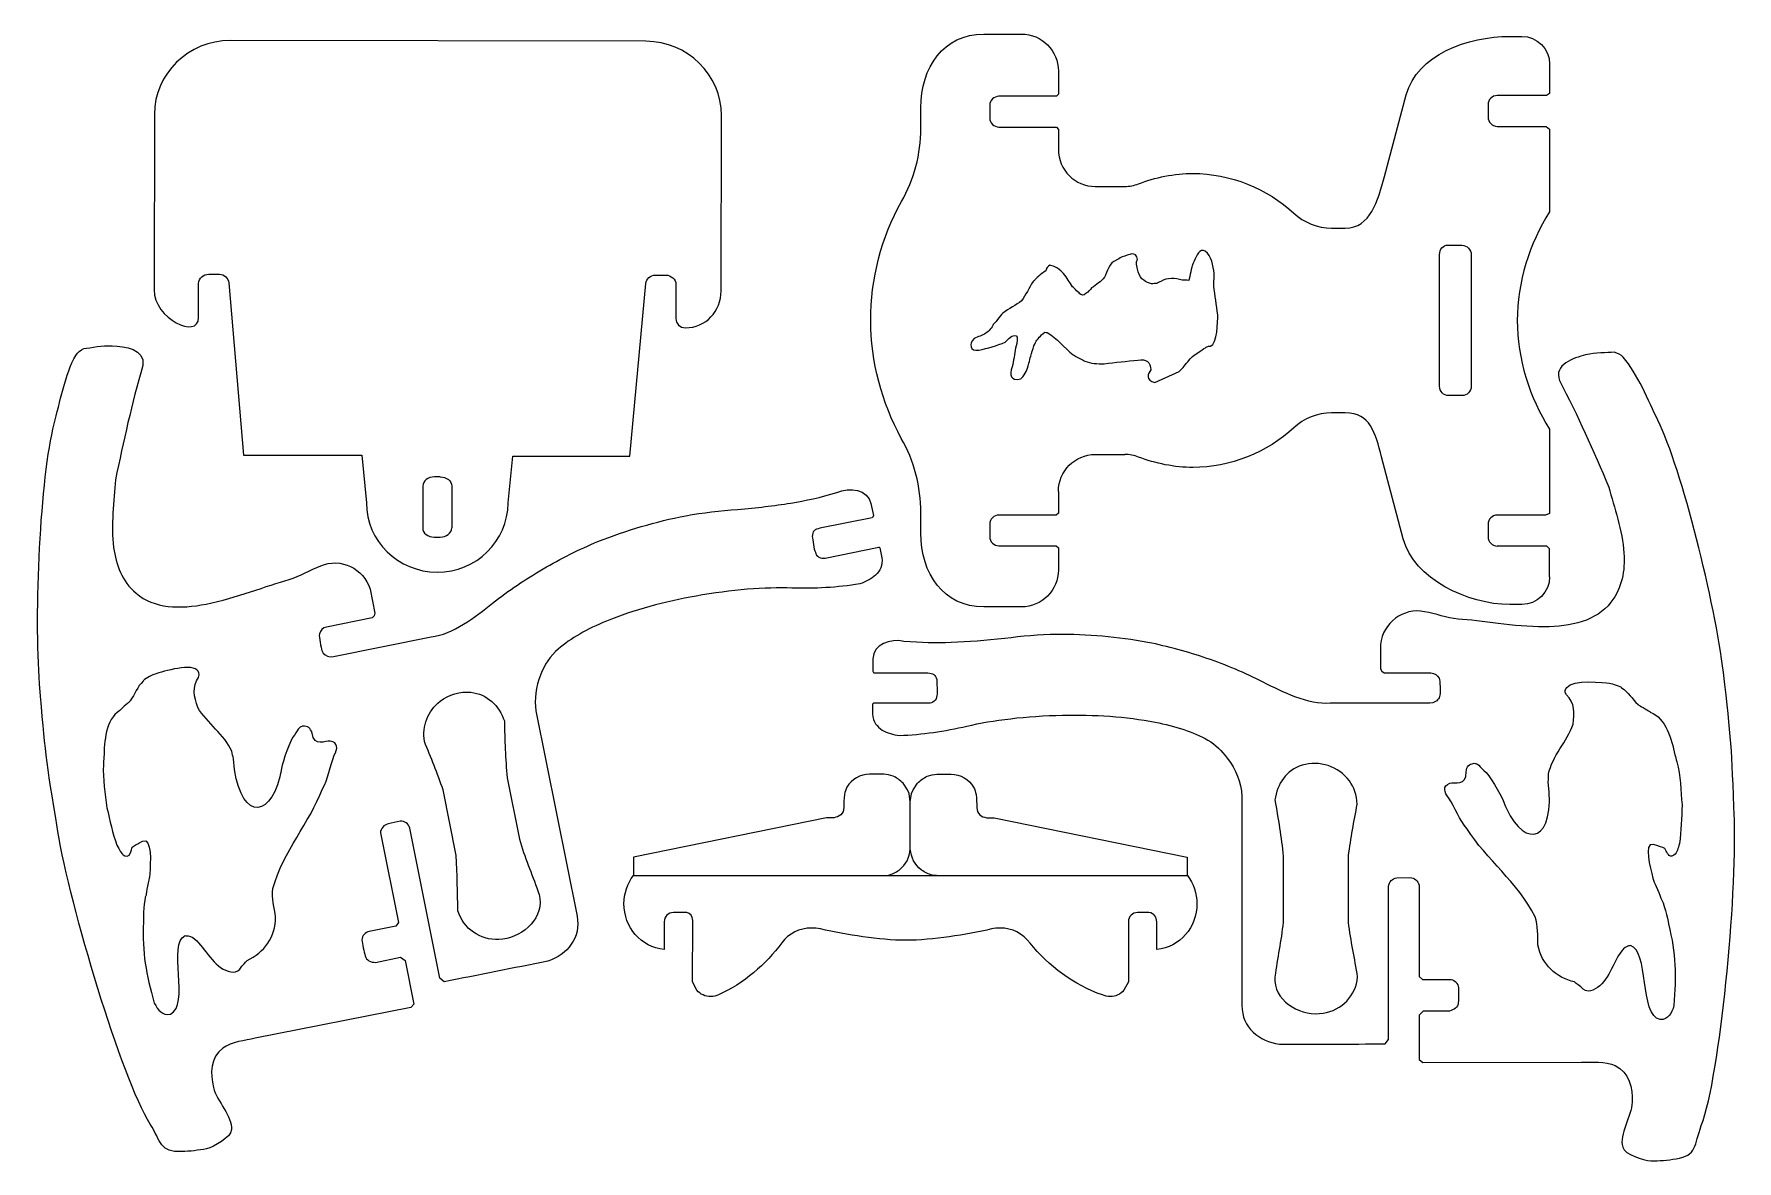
# Model space of a CAD drawing. Header units: inches. Extents: x -52 to 251, y -47 to 154.
import ezdxf

# ---------------------------------------------------------------- set-up
doc = ezdxf.new("R2010")
doc.units = ezdxf.units.IN
doc.header["$MEASUREMENT"] = 0
doc.layers.add('cut', color=10, linetype='Continuous')

msp = doc.modelspace()

# ---------------------------------------------------------------- linework, layer by layer
at = {"layer": 'cut', "lineweight": 0}
for points in [[(-17.39, 152.38), (-24.79, 152.39), (-30.85, 146.5), (-30.86, 139.26)], [(56.56, 152.24), (56.56, 152.24), (-17.39, 152.38), (-17.39, 152.38)], [(69.98, 139.08), (69.99, 146.32), (63.96, 152.23), (56.56, 152.24)], [(56.56, 152.24), (56.56, 152.24), (56.56, 152.24), (56.56, 152.24)], [(105.45, 140.39), (105.45, 147.62), (109.43, 153.53), (116.66, 153.53)], [(116.66, 153.53), (116.66, 153.53), (123.33, 153.53), (123.33, 153.53)], [(123.33, 153.53), (123.33, 153.53), (123.33, 153.53), (123.33, 153.53)], [(123.33, 153.53), (126.95, 153.53), (129.9, 150.57), (129.9, 146.96)], [(191.76, 142.72), (193.65, 149.84), (202.73, 153.12), (210.18, 153.12)], [(210.18, 153.12), (210.18, 153.12), (212.32, 153.12), (212.32, 153.12)], [(212.32, 153.12), (215.03, 153.12), (217.25, 150.9), (217.25, 148.19)], [(129.9, 146.96), (129.9, 146.96), (129.9, 142.83), (129.9, 142.83)], [(217.25, 148.19), (217.25, 148.19), (217.25, 142.97), (217.25, 142.97)], [(119.33, 142.47), (118.43, 142.47), (117.69, 141.73), (117.69, 140.83)], [(129.54, 142.47), (129.54, 142.47), (119.33, 142.47), (119.33, 142.47)], [(129.9, 142.83), (129.9, 142.83), (129.54, 142.47), (129.54, 142.47)], [(187.88, 128.18), (187.88, 128.18), (191.76, 142.72), (191.76, 142.72)], [(207.94, 142.61), (207.04, 142.61), (206.3, 141.87), (206.3, 140.97)], [(216.69, 142.61), (216.69, 142.61), (207.94, 142.61), (207.94, 142.61)], [(217.25, 142.97), (217.25, 142.97), (216.69, 142.61), (216.69, 142.61)], [(105.45, 136.75), (105.45, 136.75), (105.45, 140.39), (105.45, 140.39)], [(105.45, 140.39), (105.45, 140.39), (105.45, 140.39), (105.45, 140.39)], [(117.69, 140.83), (117.69, 140.83), (117.69, 140.83), (117.69, 140.83)], [(117.69, 140.83), (117.69, 140.83), (117.69, 138.64), (117.69, 138.64)], [(206.3, 140.97), (206.3, 140.97), (206.3, 140.97), (206.3, 140.97)], [(-30.86, 139.26), (-30.86, 139.26), (-30.92, 108.05), (-30.92, 108.05)], [(-30.86, 139.26), (-30.86, 139.26), (-30.86, 139.26), (-30.86, 139.26)], [(69.93, 107.87), (69.93, 107.87), (69.98, 139.08), (69.98, 139.08)], [(102, 123.76), (104.22, 127.61), (105.45, 132.23), (105.45, 136.75)], [(105.45, 136.75), (105.45, 136.75), (105.45, 136.75), (105.45, 136.75)], [(117.69, 138.64), (117.69, 137.74), (118.43, 137), (119.33, 137)], [(119.33, 137), (119.33, 137), (119.33, 137), (119.33, 137)], [(119.33, 137), (119.33, 137), (129.54, 137), (129.54, 137)], [(129.54, 137), (129.54, 137), (129.9, 136.58), (129.9, 136.58)], [(129.9, 136.58), (129.9, 136.58), (129.9, 133), (129.9, 133)], [(207.94, 137.12), (207.94, 137.12), (207.94, 137.12), (207.94, 137.12)], [(207.94, 137.12), (207.94, 137.12), (216.65, 137.12), (216.65, 137.12)], [(216.65, 137.12), (216.65, 137.12), (217.25, 136.62), (217.25, 136.62)], [(217.25, 136.62), (217.25, 136.62), (217.25, 121.9), (217.25, 121.9)], [(129.9, 133), (129.9, 129.38), (132.85, 126.43), (136.47, 126.43)], [(180.92, 119.04), (185.39, 119.04), (186.74, 123.92), (187.88, 128.18)], [(136.47, 126.43), (136.47, 126.43), (136.47, 126.43), (136.47, 126.43)], [(136.47, 126.43), (136.47, 126.43), (141.71, 126.43), (141.71, 126.43)], [(141.71, 126.43), (142.53, 126.43), (143.4, 126.61), (144.12, 126.9)], [(171.78, 121.68), (173.52, 120.04), (176.03, 119.04), (178.49, 119.04)], [(178.49, 119.04), (178.49, 119.04), (178.49, 119.04), (178.49, 119.04)], [(178.49, 119.04), (178.49, 119.04), (180.92, 119.04), (180.92, 119.04)], [(197.69, 114.32), (197.65, 115.27), (198.28, 116.03), (199.21, 116.01)], [(199.21, 116.01), (199.86, 115.99), (201.19, 116.03), (201.66, 115.98)], [(201.66, 115.98), (201.66, 115.98), (201.66, 115.98), (201.66, 115.98)], [(201.66, 115.98), (202.57, 115.98), (203.31, 115.23), (203.31, 114.32)], [(128.4, 112.42), (128.06, 112.25), (127.72, 111.85), (127.64, 111.46)], [(132.43, 108.58), (131.42, 110.12), (130.47, 112.08), (128.4, 112.42)], [(140.13, 113.3), (139.08, 113), (138.47, 111.22), (138.12, 110.3)], [(140.19, 113.35), (140.19, 113.35), (140.13, 113.3), (140.13, 113.3)], [(141.22, 113.9), (140.73, 113.65), (140.48, 113.49), (140.19, 113.35)], [(143.97, 113.47), (143.77, 115.04), (142.47, 114.33), (141.22, 113.9)], [(144.08, 111.29), (143.77, 112.52), (143.65, 112.83), (143.97, 113.47)], [(153.77, 112.5), (153.55, 112.28), (153.34, 110.4), (153.09, 109.75)], [(155.33, 115.05), (154.57, 114.71), (154.08, 113.28), (153.77, 112.5)], [(156, 114.96), (155.72, 115.05), (155.72, 115.05), (155.33, 115.05)], [(157.61, 110.99), (157.42, 112.32), (157.15, 114.13), (156, 114.96)], [(197.69, 90.91), (197.69, 90.91), (197.69, 114.32), (197.69, 114.32)], [(197.69, 114.32), (197.69, 114.32), (197.69, 114.32), (197.69, 114.32)], [(203.31, 114.32), (203.31, 114.32), (203.31, 90.91), (203.31, 90.91)], [(-23, 103.12), (-23, 105.3), (-23, 107), (-22.99, 109.19)], [(-22.99, 109.19), (-22.99, 110.1), (-22.11, 110.83), (-21.19, 110.83)], [(-21.19, 110.83), (-21.19, 110.83), (-19.29, 110.83), (-19.29, 110.83)], [(-19.29, 110.83), (-18.42, 110.82), (-17.68, 110.16), (-17.62, 109.31)], [(-17.62, 109.31), (-17.62, 109.31), (-14.98, 78.69), (-14.98, 78.69)], [(53.69, 78.49), (53.69, 78.49), (56.56, 109.18), (56.56, 109.18)], [(56.56, 109.18), (56.64, 110.02), (57.36, 110.69), (58.24, 110.69)], [(58.24, 110.69), (58.24, 110.69), (60.1, 110.68), (60.1, 110.68)], [(60.1, 110.68), (61.02, 110.68), (61.89, 109.94), (61.89, 109.04)], [(61.89, 109.04), (61.89, 109.04), (61.88, 102.97), (61.88, 102.97)], [(125.44, 109.52), (124.61, 108.47), (124.13, 107.1), (123.37, 106.1)], [(125.81, 109.93), (125.72, 109.83), (125.57, 109.67), (125.44, 109.52)], [(126.48, 110.57), (126.39, 110.55), (126.41, 110.5), (125.81, 109.93)], [(126.52, 110.61), (126.52, 110.58), (126.48, 110.6), (126.48, 110.57)], [(127.64, 111.46), (127.29, 111.16), (126.88, 110.91), (126.52, 110.61)], [(138.12, 110.3), (137.43, 109.48), (136.71, 109.03), (135.78, 108.39)], [(146.48, 109.15), (145.54, 109.39), (144.48, 109.8), (144.08, 111.29)], [(147.36, 109.2), (147.07, 109.18), (146.77, 109.15), (146.48, 109.15)], [(148.09, 109.56), (147.89, 109.47), (147.52, 109.21), (147.36, 109.2)], [(151.89, 109.77), (150.76, 110.14), (149.25, 110.26), (148.09, 109.56)], [(153.09, 109.75), (152.74, 109.75), (152.25, 109.78), (151.89, 109.77)], [(157.52, 108.78), (157.52, 108.78), (157.61, 110.99), (157.61, 110.99)], [(-30.92, 108.05), (-30.93, 102.98), (-23.01, 99.18), (-23, 103.12)], [(63.55, 101.32), (67.25, 101.31), (69.92, 104.26), (69.93, 107.87)], [(69.93, 107.87), (69.93, 107.87), (69.93, 107.87), (69.93, 107.87)], [(123.37, 106.1), (122.39, 105.37), (121.07, 104.69), (120.03, 103.94)], [(133.88, 107.24), (133.58, 107.52), (132.72, 108.29), (132.43, 108.58)], [(134.23, 107.09), (134.19, 107.11), (133.92, 107.22), (133.88, 107.24)], [(135.33, 107.86), (135.13, 107.67), (134.49, 107.08), (134.23, 107.09)], [(135.78, 108.39), (135.46, 107.96), (135.46, 107.96), (135.33, 107.86)], [(158.25, 103.62), (158.01, 105.34), (157.76, 107.06), (157.52, 108.78)], [(-23, 103.12), (-23, 103.12), (-23, 103.12), (-23, 103.12)], [(61.88, 102.97), (61.88, 102.06), (62.63, 101.32), (63.55, 101.32)], [(120.03, 103.94), (119.5, 103.36), (118.52, 102.06), (118.31, 101.88)], [(156.96, 98.02), (158.16, 98.5), (158.25, 102.42), (158.25, 103.62)], [(63.55, 101.32), (63.55, 101.32), (63.55, 101.32), (63.55, 101.32)], [(116.98, 100.34), (116.36, 99.84), (115.61, 99.81), (114.92, 99.41)], [(118.31, 101.88), (118.19, 101.42), (117.5, 100.64), (116.98, 100.34)], [(120.44, 98.77), (122.35, 100.83), (123.07, 100.08), (122.25, 97.7)], [(126.08, 99.12), (126.38, 99.48), (126.65, 99.78), (126.92, 100.07)], [(126.92, 100.07), (126.92, 100.07), (127.52, 100.52), (127.52, 100.52)], [(127.52, 100.52), (127.65, 100.5), (127.77, 100.48), (127.9, 100.45)], [(127.9, 100.45), (129.66, 99.48), (130.95, 97.71), (132.52, 96.49)], [(-44.84, 96.41), (-44.5, 96.99), (-44.01, 97.3), (-43.42, 97.61)], [(-43.42, 97.61), (-42.13, 97.79), (-40.11, 98.2), (-38.35, 98.12)], [(-38.35, 98.12), (-36.15, 98.03), (-32.41, 97.6), (-32.91, 94.58)], [(114.92, 99.41), (113.93, 98.5), (114.15, 97.08), (115.79, 97.33)], [(115.79, 97.33), (117.32, 97.65), (119, 98.17), (120.44, 98.77)], [(122.25, 97.7), (122.24, 96.71), (121.85, 95.41), (121.71, 94.39)], [(124.98, 96.29), (125.16, 96.88), (125.38, 97.49), (125.52, 98.09)], [(125.52, 98.09), (125.77, 98.6), (125.91, 98.83), (126.08, 99.12)], [(126.08, 99.12), (126.08, 99.12), (126.08, 99.12), (126.08, 99.12)], [(153.77, 96.23), (155.06, 97.14), (156.18, 97.88), (156.3, 97.91)], [(156.3, 97.91), (156.48, 98.08), (156.76, 98.01), (156.96, 98.02)], [(228.73, 96.97), (227.44, 96.89), (225.38, 96.9), (223.66, 96.48)], [(230.36, 96.07), (229.92, 96.57), (229.37, 96.78), (228.73, 96.97)], [(-48.67, 84.22), (-47.7, 87.87), (-46.73, 93.16), (-44.84, 96.41)], [(-32.91, 94.58), (-34.89, 87.81), (-36.34, 81.19), (-37.79, 74.28)], [(121.71, 94.39), (121.11, 92.89), (121.37, 91.81), (123.22, 92.24)], [(123.22, 92.24), (124.21, 93.28), (124.32, 93.68), (124.67, 95.01)], [(124.67, 95.01), (124.79, 95.43), (124.86, 95.87), (124.98, 96.29)], [(132.52, 96.49), (132.61, 96.49), (132.93, 96.3), (133.03, 96.21)], [(133.03, 96.21), (134.38, 95.5), (134.5, 95.48), (134.59, 95.38)], [(134.59, 95.38), (135.81, 94.96), (136.75, 94.9), (138.03, 94.9)], [(138.03, 94.9), (140.07, 95.18), (142.04, 95.4), (144.05, 95.54)], [(144.05, 95.54), (145.48, 95.92), (146.33, 95.16), (146.33, 93.85)], [(151.4, 93.55), (151.4, 93.55), (152.1, 94.23), (152.1, 94.23)], [(152.1, 94.23), (152.55, 94.88), (153.21, 95.66), (153.77, 96.23)], [(223.66, 96.48), (221.52, 95.95), (217.94, 94.79), (219.02, 91.93)], [(236.51, 84.87), (234.85, 88.25), (232.85, 93.26), (230.36, 96.07)], [(146.33, 93.85), (145.83, 93.16), (145.31, 91.98), (147.07, 91.58)], [(147.07, 91.58), (147.07, 91.58), (151.4, 93.55), (151.4, 93.55)], [(199.33, 89.25), (198.42, 89.25), (197.69, 89.99), (197.69, 90.91)], [(203.31, 90.91), (203.31, 89.99), (202.57, 89.25), (201.66, 89.25)], [(203.31, 90.91), (203.31, 90.91), (203.31, 90.91), (203.31, 90.91)], [(219.02, 91.93), (222.3, 85.69), (225.02, 79.48), (227.79, 72.99)], [(201.66, 89.25), (201.66, 89.25), (199.33, 89.25), (199.33, 89.25)], [(199.33, 89.25), (199.33, 89.25), (199.33, 89.25), (199.33, 89.25)], [(178.49, 86.19), (176.03, 86.19), (173.52, 85.19), (171.78, 83.55)], [(180.92, 86.19), (180.92, 86.19), (178.49, 86.19), (178.49, 86.19)], [(187.37, 78.36), (186.24, 82.64), (185.39, 86.19), (180.92, 86.19)], [(180.92, 86.19), (180.92, 86.19), (180.92, 86.19), (180.92, 86.19)], [(248.15, 40.05), (246.7, 52.27), (240.79, 76.18), (236.51, 84.87)], [(-51.27, 37.99), (-52.25, 50.25), (-51.15, 74.85), (-48.67, 84.22)], [(217.25, 83.32), (217.25, 83.32), (217.25, 68.32), (217.25, 68.32)], [(105.45, 68.48), (105.45, 72.96), (104.22, 77.78), (101.96, 81.66)], [(129.9, 72.23), (129.9, 75.85), (132.85, 78.8), (136.47, 78.8)], [(136.47, 78.8), (136.47, 78.8), (141.71, 78.8), (141.71, 78.8)], [(144.16, 78.33), (143.37, 78.62), (142.53, 78.8), (141.71, 78.8)], [(-14.98, 78.69), (-14.98, 78.69), (6.01, 78.65), (6.01, 78.65)], [(6.01, 78.65), (6.01, 78.65), (6.84, 70.21), (6.84, 70.21)], [(32.04, 70.17), (32.04, 70.17), (32.9, 78.52), (32.9, 78.52)], [(32.9, 78.52), (32.9, 78.52), (32.9, 78.52), (32.9, 78.52)], [(32.9, 78.52), (32.9, 78.52), (53.69, 78.49), (53.69, 78.49)], [(191.24, 63.8), (191.24, 63.8), (187.37, 78.36), (187.37, 78.36)], [(-37.79, 74.28), (-38.02, 70.6), (-38.63, 66.24), (-38.1, 62.25)], [(16.87, 73.18), (16.87, 73.18), (16.86, 65.74), (16.86, 65.74)], [(18.93, 74.82), (17.8, 74.82), (16.87, 74.09), (16.87, 73.18)], [(16.87, 73.18), (16.87, 73.18), (16.87, 73.18), (16.87, 73.18)], [(16.87, 73.18), (16.87, 73.18), (16.87, 73.18), (16.87, 73.18)], [(19.96, 74.82), (19.96, 74.82), (18.93, 74.82), (18.93, 74.82)], [(19.96, 74.82), (21.1, 74.81), (22.02, 74.08), (22.02, 73.17)], [(22.02, 73.17), (22.02, 73.17), (22.01, 65.73), (22.01, 65.73)], [(90.51, 72.02), (92.79, 73.01), (96, 72.61), (96.55, 70.07)], [(227.79, 72.99), (228.74, 69.43), (230.2, 65.26), (230.47, 61.25)], [(6.84, 70.21), (6.83, 63.43), (12.48, 57.89), (19.42, 57.87)], [(19.42, 57.87), (26.35, 57.86), (32.03, 63.38), (32.04, 70.17)], [(72.85, 69), (76.27, 69.34), (79.3, 69.66), (82.31, 70.15)], [(82.31, 70.15), (84.96, 70.59), (87.61, 71.17), (90.51, 72.02)], [(96.55, 70.07), (96.55, 70.07), (97, 67.93), (97, 67.93)], [(129.9, 72.23), (129.9, 72.23), (129.9, 68.37), (129.9, 68.37)], [(48.02, 63.33), (53.11, 65.3), (58.29, 66.86), (63.65, 67.91)], [(63.65, 67.91), (66.7, 68.42), (69.76, 68.82), (72.85, 69)], [(96.8, 67.55), (96.8, 67.55), (87.47, 65.68), (87.47, 65.68)], [(96.91, 67.67), (96.88, 67.64), (96.85, 67.6), (96.8, 67.55)], [(97, 67.93), (97, 67.81), (96.95, 67.74), (96.91, 67.67)], [(105.45, 68.48), (105.45, 68.48), (105.45, 68.48), (105.45, 68.48)], [(105.45, 68.48), (105.45, 68.48), (105.45, 68.48), (105.45, 68.48)], [(105.45, 64.84), (105.45, 64.84), (105.45, 68.48), (105.45, 68.48)], [(129.49, 68.03), (129.49, 68.03), (119.33, 68.03), (119.33, 68.03)], [(129.9, 68.37), (129.9, 68.37), (129.49, 68.03), (129.49, 68.03)], [(207.94, 68.02), (207.04, 68.02), (206.3, 67.27), (206.3, 66.37)], [(216.54, 68.02), (216.54, 68.02), (207.94, 68.02), (207.94, 68.02)], [(217.25, 68.32), (217.25, 68.32), (216.54, 68.02), (216.54, 68.02)], [(16.86, 65.74), (16.85, 64.84), (17.78, 64.1), (18.92, 64.1)], [(18.92, 64.1), (18.92, 64.1), (18.92, 64.1), (18.92, 64.1)], [(18.92, 64.1), (18.92, 64.1), (19.94, 64.09), (19.94, 64.09)], [(19.94, 64.09), (21.08, 64.09), (22, 64.83), (22.01, 65.73)], [(87.47, 65.68), (86.59, 65.49), (86.12, 65.11), (86.14, 64.21)], [(86.14, 64.21), (86.26, 63.63), (86.39, 61.92), (86.68, 61.42)], [(116.66, 51.7), (109.43, 51.7), (105.45, 57.6), (105.45, 64.84)], [(210.18, 52.11), (202.73, 52.11), (193.12, 56.67), (191.24, 63.8)], [(206.3, 66.37), (206.3, 66.37), (206.3, 66.37), (206.3, 66.37)], [(206.3, 66.37), (206.3, 66.37), (206.3, 64.17), (206.3, 64.17)], [(206.3, 64.17), (206.3, 63.26), (207.04, 62.52), (207.94, 62.52)], [(-38.1, 62.25), (-37.7, 59.15), (-36.61, 56.27), (-34.11, 54.13)], [(86.68, 61.42), (86.83, 60.66), (87.69, 60.2), (88.4, 60.38)], [(88.4, 60.38), (88.4, 60.38), (97.95, 62.3), (97.95, 62.3)], [(98.16, 62.19), (98.08, 62.27), (98.07, 62.29), (97.95, 62.3)], [(97.95, 62.3), (97.95, 62.3), (97.95, 62.3), (97.95, 62.3)], [(98.16, 62.19), (98.16, 62.19), (98.52, 60.42), (98.52, 60.42)], [(119.33, 62.56), (119.33, 62.56), (119.33, 62.56), (119.33, 62.56)], [(119.33, 62.56), (119.33, 62.56), (129.49, 62.56), (129.49, 62.56)], [(129.49, 62.56), (129.49, 62.56), (129.9, 62.21), (129.9, 62.21)], [(129.9, 62.21), (129.9, 62.21), (129.9, 58.27), (129.9, 58.27)], [(216.77, 62.52), (216.77, 62.52), (207.94, 62.52), (207.94, 62.52)], [(217.25, 62.01), (217.25, 62.01), (216.77, 62.52), (216.77, 62.52)], [(217.25, 57.04), (217.25, 57.04), (217.25, 62.01), (217.25, 62.01)], [(230.47, 61.25), (230.68, 58.13), (230.17, 55.1), (228.15, 52.51)], [(-6.88, 56.56), (-4.91, 57.15), (-3.18, 58.27), (-1.28, 59.01)], [(-1.28, 59.01), (2.28, 60.49), (6.34, 58.56), (7.52, 54.82)], [(98.52, 60.42), (98.7, 59.07), (98.2, 58.08), (97.4, 57.33)], [(129.9, 58.27), (129.9, 54.65), (126.95, 51.7), (123.33, 51.7)], [(129.9, 58.27), (129.9, 58.27), (129.9, 58.27), (129.9, 58.27)], [(-21.64, 52.2), (-16.31, 53.23), (-10.82, 55.52), (-6.88, 56.56)], [(7.52, 54.82), (7.52, 54.82), (8.37, 50.57), (8.37, 50.57)], [(82.49, 55.04), (77.85, 55.22), (71.72, 54.74), (65.46, 53.62)], [(94.6, 55.78), (90.6, 55.12), (86.53, 54.93), (82.49, 55.04)], [(97.4, 57.33), (96.64, 56.63), (95.61, 56.14), (94.6, 55.78)], [(217.25, 57.04), (217.25, 54.32), (215.03, 52.11), (212.32, 52.11)], [(-34.11, 54.13), (-30.89, 51.36), (-26.33, 51.29), (-21.64, 52.2)], [(18.38, 46.36), (22.19, 46.81), (26.29, 49.96), (29.28, 52.35)], [(65.46, 53.62), (59.94, 52.63), (54.32, 51.14), (49.54, 49.17)], [(123.33, 51.7), (123.33, 51.7), (116.66, 51.7), (116.66, 51.7)], [(116.66, 51.7), (116.66, 51.7), (116.66, 51.7), (116.66, 51.7)], [(195, 50.84), (191.22, 51.6), (187.61, 48.9), (187.19, 45.01)], [(212.32, 52.11), (212.32, 52.11), (210.18, 52.11), (210.18, 52.11)], [(228.15, 52.51), (225.53, 49.15), (221.08, 48.19), (216.3, 48.16)], [(7.85, 49.75), (7.85, 49.75), (-0.26, 48.12), (-0.26, 48.12)], [(8.25, 50.12), (8.25, 50.12), (7.85, 49.75), (7.85, 49.75)], [(8.37, 50.57), (8.37, 50.57), (8.25, 50.12), (8.25, 50.12)], [(49.54, 49.17), (46.14, 47.76), (43.17, 46.11), (40.96, 44.21)], [(200.97, 49.54), (198.93, 49.73), (197.01, 50.49), (195, 50.84)], [(216.3, 48.16), (210.88, 48.13), (205.04, 49.29), (200.97, 49.54)], [(-1.52, 46.9), (-1.63, 46.33), (-1.19, 44.5), (-1.07, 43.94)], [(-0.26, 48.12), (-0.92, 47.94), (-1.31, 47.54), (-1.52, 46.9)], [(0.98, 42.87), (0.98, 42.87), (18.38, 46.36), (18.38, 46.36)], [(102.44, 45.57), (100.01, 46.09), (96.94, 45.06), (96.91, 42.47)], [(110.85, 45.35), (108.16, 45.25), (105.45, 45.3), (102.44, 45.57)], [(120.35, 46.07), (116.93, 45.73), (113.9, 45.45), (110.85, 45.35)], [(129.58, 46.81), (126.49, 46.72), (123.41, 46.51), (120.35, 46.07)], [(145.82, 45.39), (140.43, 46.33), (135.05, 46.84), (129.58, 46.81)], [(-1.07, 43.94), (-0.78, 43.26), (-0.31, 42.92), (0.43, 42.83)], [(0.43, 42.83), (0.43, 42.83), (0.98, 42.87), (0.98, 42.87)], [(40.96, 44.21), (39.56, 43), (38.47, 41.36), (37.78, 39.56)], [(96.91, 42.47), (96.91, 42.47), (96.88, 40.28), (96.88, 40.28)], [(156.31, 42.54), (152.89, 43.71), (149.39, 44.64), (145.82, 45.39)], [(166.34, 38.3), (163.08, 39.97), (159.73, 41.37), (156.31, 42.54)], [(187.19, 45.01), (187.19, 45.01), (187.19, 40.67), (187.19, 40.67)], [(-30.94, 39.69), (-31.28, 39.53), (-32.87, 38.81), (-32.86, 38.49)], [(-23.31, 40.48), (-24.59, 41.72), (-30.12, 39.98), (-30.94, 39.69)], [(-23, 39.17), (-22.7, 39.84), (-23.01, 40.19), (-23.31, 40.48)], [(37.78, 39.56), (36.99, 37.51), (36.7, 35.26), (37, 33.2)], [(96.88, 40.28), (96.9, 40.16), (96.97, 40.1), (97.02, 40.05)], [(97.02, 40.05), (97.05, 40.01), (97.09, 39.99), (97.15, 39.95)], [(97.15, 39.95), (97.15, 39.95), (106.66, 39.95), (106.66, 39.95)], [(106.66, 39.95), (107.56, 39.93), (108.1, 39.65), (108.26, 38.77)], [(187.19, 40.67), (187.19, 40.67), (187.4, 40.26), (187.4, 40.26)], [(187.4, 40.26), (187.4, 40.26), (187.86, 39.97), (187.86, 39.97)], [(187.86, 39.97), (187.86, 39.97), (196.14, 39.97), (196.14, 39.97)], [(196.14, 39.97), (196.82, 39.92), (197.28, 39.6), (197.61, 39.02)], [(250.11, 13.71), (249.61, 27.22), (249.59, 27.93), (248.15, 40.05)], [(-48.02, 11.78), (-50.19, 25.12), (-50.3, 25.82), (-51.27, 37.99)], [(-32.86, 38.49), (-33.92, 37.51), (-34.29, 36.16), (-35.14, 35.01)], [(-23.15, 33.82), (-23.77, 35.68), (-24.21, 37.52), (-23, 39.17)], [(19.95, 34.92), (21.51, 36.12), (23.5, 36.72), (25.41, 36.52)], [(25.41, 36.52), (28.35, 36.22), (30.43, 34.12), (31.38, 31.42)], [(108.26, 38.77), (108.26, 38.18), (108.46, 36.47), (108.28, 35.92)], [(178.21, 34.57), (174.38, 34.27), (169.74, 36.55), (166.34, 38.3)], [(197.61, 39.02), (197.84, 38.48), (197.76, 36.6), (197.76, 36.03)], [(220.25, 36.05), (219.82, 36.64), (220.06, 37.05), (220.3, 37.39)], [(220.3, 37.39), (221.31, 38.86), (227.07, 38.23), (227.93, 38.11)], [(227.93, 38.11), (228.3, 38.02), (230, 37.62), (230.05, 37.31)], [(230.05, 37.31), (231.29, 36.57), (231.91, 35.31), (232.98, 34.35)], [(-35.33, 34.76), (-35.5, 34.67), (-36.96, 33.38), (-37.02, 33.27)], [(-35.14, 35.01), (-35.22, 34.88), (-35.33, 34.81), (-35.33, 34.76)], [(-17.1, 26.02), (-18.38, 28.99), (-21.47, 31.03), (-23.15, 33.82)], [(17.16, 27.79), (16.73, 30.54), (17.74, 33.22), (19.95, 34.92)], [(96.87, 34.42), (96.93, 34.52), (96.94, 34.53), (97.05, 34.57)], [(96.87, 34.42), (96.87, 34.42), (96.87, 32.62), (96.87, 32.62)], [(97.05, 34.57), (97.05, 34.57), (97.05, 34.57), (97.05, 34.57)], [(106.8, 34.56), (106.8, 34.56), (97.05, 34.57), (97.05, 34.57)], [(108.28, 35.92), (108.28, 35.14), (107.53, 34.53), (106.8, 34.56)], [(195.96, 34.57), (195.96, 34.57), (178.21, 34.57), (178.21, 34.57)], [(196.5, 34.64), (196.5, 34.64), (195.96, 34.57), (195.96, 34.57)], [(197.76, 36.03), (197.61, 35.3), (197.21, 34.87), (196.5, 34.64)], [(221.45, 30.83), (221.7, 32.78), (221.76, 34.67), (220.25, 36.05)], [(232.98, 34.35), (233.08, 34.23), (233.2, 34.19), (233.21, 34.14)], [(233.21, 34.14), (233.39, 34.09), (235.08, 33.11), (235.16, 33.01)], [(-37.02, 33.27), (-39.54, 31.62), (-39.77, 27.77), (-39.82, 24.96)], [(-4.53, 30.47), (-4.72, 30.4), (-4.85, 30.35), (-5.06, 30.21)], [(-2.82, 29.26), (-3.14, 30.24), (-3.49, 30.5), (-4.53, 30.47)], [(31.38, 31.42), (31.44, 28.06), (31.57, 24.66), (31.88, 21.32)], [(37, 33.2), (37, 33.2), (44.31, -3.27), (44.31, -3.27)], [(96.87, 32.62), (96.96, 31.26), (97.64, 30.38), (98.58, 29.81)], [(101.63, 28.84), (105.67, 28.98), (109.7, 29.59), (113.64, 30.49)], [(113.64, 30.49), (118.15, 31.58), (124.26, 32.31), (130.62, 32.44)], [(130.62, 32.44), (136.22, 32.56), (142.03, 32.21), (147.1, 31.21)], [(147.1, 31.21), (150.71, 30.49), (153.95, 29.46), (156.49, 28.03)], [(217.05, 21.99), (217.72, 25.15), (220.36, 27.76), (221.45, 30.83)], [(235.16, 33.01), (237.95, 31.89), (238.94, 28.16), (239.53, 25.42)], [(-5.95, 28.91), (-6.77, 28.12), (-8, 24.13), (-8.27, 22.98)], [(-5.06, 30.21), (-5.36, 29.94), (-5.55, 29.5), (-5.95, 28.91)], [(0.41, 27.83), (-0.41, 27.99), (-2.43, 26.68), (-2.82, 29.26)], [(1.13, 25.31), (1.8, 26.41), (1.8, 27.69), (0.41, 27.83)], [(20.48, 19.15), (19.5, 22.06), (18.32, 24.95), (17.16, 27.79)], [(98.58, 29.81), (99.46, 29.27), (100.56, 28.99), (101.63, 28.84)], [(156.49, 28.03), (157.86, 27.26), (158.94, 26.05), (159.91, 24.81)], [(-39.82, 24.96), (-39.89, 24.48), (-39.91, 24.13), (-39.91, 23.64)], [(-16.8, 24.68), (-16.89, 25.13), (-17, 25.58), (-17.1, 26.02)], [(-8.56, 21.47), (-10.45, 13.57), (-16.03, 14.02), (-16.8, 24.68)], [(-0.98, 19.35), (0.08, 21.06), (0.33, 23.45), (1.13, 25.31)], [(159.91, 24.81), (161.53, 22.74), (162.4, 20.67), (162.54, 18.01)], [(181.64, 20.78), (179.77, 23.33), (176.27, 24.48), (173.25, 23.55)], [(239.53, 25.42), (239.68, 24.98), (239.68, 24.63), (239.88, 24.14)], [(-39.91, 23.64), (-40.09, 21.12), (-39.59, 18.44), (-39.3, 15.97)], [(-8.27, 22.98), (-8.29, 22.59), (-8.5, 21.97), (-8.56, 21.47)], [(31.88, 21.32), (31.88, 21.32), (34.07, 10.4), (34.07, 10.4)], [(96.32, 21.98), (94.65, 21.88), (93.17, 21.08), (92.3, 19.65)], [(99.69, 21.86), (98.57, 22.03), (97.44, 21.97), (96.32, 21.98)], [(100.54, 21.58), (100.54, 21.58), (99.69, 21.86), (99.69, 21.86)], [(102.28, 20.36), (101.74, 20.87), (101.23, 21.27), (100.54, 21.58)], [(104.85, 20.36), (105.39, 20.87), (105.9, 21.27), (106.59, 21.58)], [(106.59, 21.58), (106.59, 21.58), (107.44, 21.86), (107.44, 21.86)], [(107.44, 21.86), (108.57, 22.03), (109.69, 21.97), (110.81, 21.98)], [(110.81, 21.98), (112.48, 21.88), (113.96, 21.08), (114.83, 19.65)], [(173.25, 23.55), (170.42, 22.68), (168.8, 20.21), (168.4, 17.37)], [(199.53, 20.33), (200.3, 20.64), (202.54, 19.75), (202.41, 22.36)], [(202.41, 22.36), (202.54, 23.39), (202.83, 23.71), (203.85, 23.89)], [(203.85, 23.89), (204.05, 23.85), (204.19, 23.83), (204.42, 23.73)], [(204.42, 23.73), (204.77, 23.52), (205.05, 23.13), (205.55, 22.63)], [(205.55, 22.63), (206.51, 22.02), (208.5, 18.35), (208.99, 17.28)], [(217.02, 20.62), (217.03, 21.07), (217.04, 21.53), (217.05, 21.99)], [(239.88, 24.14), (240.55, 21.7), (240.59, 18.98), (240.8, 16.49)], [(-9.78, 1.61), (-7.92, 8.35), (-3.28, 13.21), (-0.98, 19.35)], [(22.81, 7.5), (22.81, 7.5), (20.48, 19.15), (20.48, 19.15)], [(91.86, 18.34), (91.75, 17.55), (91.75, 16.82), (91.75, 16.02)], [(92.3, 19.65), (92.09, 19.21), (91.96, 18.82), (91.86, 18.34)], [(103.07, 19.18), (103.07, 19.18), (102.28, 20.36), (102.28, 20.36)], [(103.35, 18.53), (103.35, 18.53), (103.07, 19.18), (103.07, 19.18)], [(103.57, 17.03), (103.57, 17.03), (103.35, 18.53), (103.35, 18.53)], [(103.57, 17.03), (103.57, 17.03), (103.78, 18.53), (103.78, 18.53)], [(103.78, 18.53), (103.78, 18.53), (104.07, 19.18), (104.07, 19.18)], [(104.07, 19.18), (104.07, 19.18), (104.85, 20.36), (104.85, 20.36)], [(114.83, 19.65), (115.04, 19.21), (115.17, 18.82), (115.27, 18.34)], [(115.27, 18.34), (115.38, 17.55), (115.38, 16.82), (115.38, 16.02)], [(183.05, 16.61), (182.98, 18.26), (182.45, 19.67), (181.64, 20.78)], [(199.32, 17.72), (198.45, 18.66), (198.2, 19.92), (199.53, 20.33)], [(209.58, 15.85), (212.98, 8.48), (218.37, 10.01), (217.02, 20.62)], [(-39.3, 15.97), (-38.77, 13.7), (-38.28, 11.48), (-37.53, 9.32)], [(91.75, 16.02), (91.69, 15.46), (91.62, 15.16), (91.21, 14.75)], [(103.57, 8.65), (103.57, 8.65), (103.57, 17.03), (103.57, 17.03)], [(115.38, 16.02), (115.44, 15.46), (115.51, 15.16), (115.92, 14.75)], [(168.4, 17.37), (168.99, 14.07), (169.54, 10.71), (169.89, 7.37)], [(181.5, 7.48), (181.88, 10.53), (182.47, 13.59), (183.05, 16.61)], [(202.56, 12.28), (201.18, 13.76), (200.47, 16.04), (199.32, 17.72)], [(208.99, 17.28), (209.08, 16.9), (209.42, 16.33), (209.58, 15.85)], [(240.8, 16.49), (240.72, 14.17), (240.68, 11.9), (240.36, 9.63)], [(10.7, 13.12), (9.89, 12.96), (9.4, 12.3), (9.34, 11.5)], [(12.84, 13.61), (12.84, 13.61), (10.7, 13.12), (10.7, 13.12)], [(14.57, 12.37), (14.31, 13.23), (13.7, 13.57), (12.84, 13.61)], [(19.92, -14.31), (19.92, -14.31), (14.57, 12.37), (14.57, 12.37)], [(88.66, 14.2), (88.66, 14.2), (54.32, 7.19), (54.32, 7.19)], [(91.21, 14.75), (90.53, 14.12), (89.53, 14.16), (88.66, 14.2)], [(115.92, 14.75), (116.6, 14.12), (117.61, 14.16), (118.47, 14.2)], [(118.47, 14.2), (118.47, 14.2), (152.81, 7.19), (152.81, 7.19)], [(214.67, -3.38), (211.52, 2.86), (206.02, 6.72), (202.56, 12.28)], [(244.23, -40.51), (247.64, -31.49), (250.57, 0.25), (250.11, 13.71)], [(-31.6, -40.24), (-36.72, -32.06), (-45.83, -1.51), (-48.02, 11.78)], [(-37.53, 9.32), (-36.99, 8.48), (-36.95, 7.94), (-36.13, 7.46)], [(-34.78, 8.96), (-34.48, 9.31), (-33.64, 9.62), (-33.63, 9.69)], [(-33.63, 9.69), (-33.63, 9.69), (-32.97, 10.07), (-32.97, 10.07)], [(-32.97, 10.07), (-32.97, 10.07), (-32.35, 10.12), (-32.35, 10.12)], [(-32.35, 10.12), (-31.22, 9.48), (-31.62, 4.83), (-31.72, 3.63)], [(9.34, 11.5), (9.34, 11.5), (12.53, -4.43), (12.53, -4.43)], [(34.07, 10.4), (34.07, 10.4), (34.07, 10.4), (34.07, 10.4)], [(34.07, 10.4), (34.92, 7.21), (36.29, 4.3), (37.34, 1.19)], [(235.13, 9.4), (234.15, 8.55), (235.45, 4.06), (235.79, 2.91)], [(235.75, 9.47), (235.75, 9.47), (235.13, 9.4), (235.13, 9.4)], [(236.47, 9.23), (236.47, 9.23), (235.75, 9.47), (235.75, 9.47)], [(237.73, 8.74), (237.38, 9.02), (236.49, 9.16), (236.47, 9.23)], [(240.36, 9.63), (240, 8.7), (240.07, 8.16), (239.36, 7.53)], [(-36.13, 7.46), (-36.13, 7.46), (-35.71, 7.38), (-35.71, 7.38)], [(-35.71, 7.38), (-35.05, 7.48), (-35.01, 8.38), (-34.78, 8.96)], [(23.13, -2.31), (22.99, 0.97), (23.06, 4.2), (22.81, 7.5)], [(54.32, 7.19), (54.32, 7.19), (54.32, 3.93), (54.32, 3.93)], [(101.58, 4.91), (102.85, 5.93), (103.38, 7.06), (103.57, 8.65)], [(105.55, 4.91), (104.28, 5.93), (103.76, 7.06), (103.57, 8.65)], [(152.81, 7.19), (152.81, 7.19), (152.81, 3.93), (152.81, 3.93)], [(169.89, 7.37), (169.89, 7.37), (169.89, -3.77), (169.89, -3.77)], [(181.5, -4.4), (181.5, -4.4), (181.5, 7.48), (181.5, 7.48)], [(238.96, 7.37), (238.3, 7.34), (238.08, 8.21), (237.73, 8.74)], [(239.36, 7.53), (239.36, 7.53), (238.96, 7.37), (238.96, 7.37)], [(-31.72, 3.63), (-31.75, 3.49), (-32.4, 0.67), (-32.34, 0.46)], [(54.32, 3.93), (54.32, 3.93), (152.87, 3.93), (152.87, 3.93)], [(98.89, 3.93), (98.89, 3.93), (99.63, 4.01), (99.63, 4.01)], [(99.63, 4.01), (100.36, 4.21), (100.96, 4.46), (101.58, 4.91)], [(107.5, 4.01), (106.77, 4.21), (106.17, 4.46), (105.55, 4.91)], [(108.24, 3.93), (108.24, 3.93), (107.5, 4.01), (107.5, 4.01)], [(188.62, 2), (188.71, 2.89), (189.24, 3.34), (190.07, 3.55)], [(190.07, 3.55), (190.07, 3.55), (192.4, 3.56), (192.4, 3.56)], [(192.4, 3.56), (193.23, 3.56), (193.84, 3.01), (194.05, 2.24)], [(-32.34, 0.46), (-32.74, -0.29), (-32.83, -3.39), (-32.79, -4.31)], [(-9.29, -3.41), (-9.59, -1.77), (-9.99, -0.11), (-9.78, 1.61)], [(37.34, 1.19), (37.53, 0.76), (37.65, 0.32), (37.7, -0.13)], [(188.62, -25.21), (188.62, -25.21), (188.62, 2), (188.62, 2)], [(194.05, 2.24), (194.05, 2.24), (194.05, -14.01), (194.05, -14.01)], [(235.79, 2.91), (235.84, 2.78), (237.04, 0.14), (237.02, -0.07)], [(30.41, -7.44), (27.03, -7.56), (24.1, -5.56), (23.13, -2.31)], [(37.7, -0.13), (38.17, -4.17), (34.1, -7.3), (30.41, -7.44)], [(61.45, -2.64), (60.55, -2.64), (59.81, -3.38), (59.81, -4.28)], [(63.81, -2.64), (63.81, -2.64), (61.45, -2.64), (61.45, -2.64)], [(64.87, -4.03), (64.86, -3.33), (64.45, -2.71), (63.81, -2.64)], [(143.98, -2.64), (143.08, -2.64), (142.34, -3.38), (142.34, -4.28)], [(145.99, -2.65), (145.99, -2.65), (143.98, -2.64), (143.98, -2.64)], [(147.39, -4.28), (147.39, -3.5), (146.99, -2.77), (145.99, -2.65)], [(237.02, -0.07), (237.56, -0.73), (238.25, -3.75), (238.39, -4.67)], [(-32.79, -4.31), (-33.07, -9.89), (-32.3, -13.55), (-30.89, -18.73)], [(-14.37, -11.14), (-11.34, -9.72), (-9.26, -7.01), (-9.29, -3.41)], [(7.34, -5.99), (6.6, -6.17), (6.12, -6.75), (6.05, -7.51)], [(12.06, -5.04), (12.06, -5.04), (7.34, -5.99), (7.34, -5.99)], [(12.53, -4.43), (12.53, -4.43), (12.06, -5.04), (12.06, -5.04)], [(44.31, -3.27), (45.07, -7.07), (42.55, -10.15), (39.12, -11.29)], [(59.81, -4.28), (59.81, -4.28), (59.81, -4.28), (59.81, -4.28)], [(59.81, -4.28), (59.81, -4.28), (59.81, -9.21), (59.81, -9.21)], [(64.86, -14.95), (64.86, -14.95), (64.87, -4.28), (64.87, -4.28)], [(64.87, -4.28), (64.88, -4.2), (64.87, -4.11), (64.87, -4.03)], [(142.34, -4.28), (142.34, -4.28), (142.34, -4.28), (142.34, -4.28)], [(142.34, -4.28), (142.34, -7.85), (142.34, -11.4), (142.34, -14.95)], [(147.39, -9.21), (147.39, -9.21), (147.39, -4.28), (147.39, -4.28)], [(169.89, -3.77), (169.68, -7.06), (168.91, -10.18), (168.49, -13.44)], [(169.89, -3.77), (169.89, -3.77), (169.89, -3.77), (169.89, -3.77)], [(183.11, -14.08), (182.6, -10.83), (181.9, -7.68), (181.5, -4.4)], [(215.17, -8.4), (215.15, -6.74), (215.21, -5.03), (214.67, -3.38)], [(238.39, -4.67), (239.76, -10.08), (239.73, -13.83), (239.37, -19.18)], [(-28.01, -20.7), (-24.48, -19.19), (-28.52, -8.09), (-25.39, -6.75)], [(-25.39, -6.75), (-25.12, -6.77), (-25.1, -6.7), (-24.42, -6.88)], [(-24.42, -6.88), (-22.4, -7.91), (-20.97, -11.42), (-18.65, -12.68)], [(6.05, -7.51), (6.07, -8.21), (6.47, -9.63), (6.61, -10.32)], [(80.7, -8.04), (77.94, -11.83), (73.88, -15.29), (69.48, -17.27)], [(137.72, -17.29), (132.74, -15.57), (128.1, -12.11), (124.86, -8.07)], [(221.68, -14.98), (218.43, -14.18), (215.85, -11.94), (215.17, -8.4)], [(230.69, -8.83), (228.92, -10.24), (228.2, -13.96), (226.18, -15.65)], [(231.62, -8.52), (231.36, -8.58), (231.32, -8.52), (230.69, -8.83)], [(236.93, -21.68), (233.17, -20.89), (234.95, -9.21), (231.62, -8.52)], [(-15.3, -12.2), (-14.69, -11.47), (-14.45, -11.3), (-14.37, -11.14)], [(6.61, -10.32), (6.82, -11.18), (7.64, -11.5), (8.47, -11.51)], [(8.47, -11.51), (8.47, -11.51), (12.88, -10.6), (12.88, -10.6)], [(12.88, -10.6), (12.88, -10.6), (13.74, -11.19), (13.74, -11.19)], [(13.74, -11.19), (13.74, -11.19), (15.29, -18.92), (15.29, -18.92)], [(39.12, -11.29), (32.96, -12.51), (26.81, -13.74), (20.65, -14.97)], [(59.81, -9.21), (59.81, -9.21), (59.8, -9.22), (59.8, -9.22)], [(-18.65, -12.68), (-17.4, -13.25), (-16.17, -13.8), (-15.3, -12.2)], [(20.65, -14.97), (20.65, -14.97), (19.92, -14.31), (19.92, -14.31)], [(65.6, -16.47), (65.6, -16.47), (64.86, -14.95), (64.86, -14.95)], [(142.34, -14.95), (142.34, -14.95), (141.55, -16.47), (141.55, -16.47)], [(168.49, -13.44), (168.39, -13.9), (168.36, -14.35), (168.4, -14.8)], [(168.4, -14.8), (168.73, -18.86), (173.33, -21.13), (176.98, -20.54)], [(176.98, -20.54), (180.31, -19.99), (182.8, -17.46), (183.11, -14.08)], [(194.05, -14.01), (194.05, -14.01), (194.64, -14.52), (194.64, -14.52)], [(194.64, -14.52), (194.64, -14.52), (199.45, -14.52), (199.45, -14.52)], [(199.45, -14.52), (200.21, -14.55), (200.79, -15.02), (201.02, -15.75)], [(222.79, -15.84), (222.06, -15.24), (221.79, -15.12), (221.68, -14.98)], [(201.02, -15.75), (201.13, -16.44), (201.02, -17.91), (201.02, -18.62)], [(226.18, -15.65), (225.06, -16.46), (223.96, -17.24), (222.79, -15.84)], [(-30.89, -18.73), (-30.19, -19.99), (-29.46, -21.03), (-28.01, -20.7)], [(14.74, -19.52), (14.74, -19.52), (-12.91, -25), (-12.91, -25)], [(15.29, -18.92), (15.29, -18.92), (14.74, -19.52), (14.74, -19.52)], [(194.79, -20.15), (194.79, -20.15), (194.06, -20.9), (194.06, -20.9)], [(194.06, -20.9), (194.06, -20.9), (194.06, -28.79), (194.06, -28.79)], [(199.43, -20.15), (199.43, -20.15), (194.79, -20.15), (194.79, -20.15)], [(201.02, -18.62), (200.98, -19.5), (200.23, -19.98), (199.43, -20.15)], [(239.37, -19.18), (238.93, -20.55), (238.42, -21.72), (236.93, -21.68)], [(-18.69, -26.76), (-20.9, -28.4), (-20.98, -31.31), (-20.35, -33.76)], [(-12.91, -25), (-14.77, -25.4), (-17.12, -25.6), (-18.69, -26.76)], [(169.2, -26.02), (175.47, -26.02), (181.75, -26.01), (188.03, -26.01)], [(188.03, -26.01), (188.03, -26.01), (188.62, -25.21), (188.62, -25.21)], [(194.06, -28.79), (194.06, -28.79), (194.72, -29.31), (194.72, -29.31)], [(194.72, -29.31), (194.72, -29.31), (222.9, -29.24), (222.9, -29.24)], [(222.9, -29.24), (224.81, -29.27), (227.15, -29.01), (228.92, -29.84)], [(228.92, -29.84), (231.41, -31.01), (232.06, -33.85), (231.93, -36.37)], [(-20.35, -33.76), (-19.73, -36.19), (-16.93, -38.89), (-17.15, -41.24)], [(231.93, -36.37), (231.8, -38.88), (229.58, -42.07), (230.25, -44.34)], [(-26.03, -45.13), (-29.79, -45.36), (-29.68, -43.36), (-31.6, -40.24)], [(-17.15, -41.24), (-17.27, -42.65), (-20.22, -44.27), (-21.57, -44.64)], [(239.73, -46.41), (243.46, -45.89), (242.96, -43.96), (244.23, -40.51)], [(-21.57, -44.64), (-23.04, -44.91), (-24.52, -45.11), (-26.03, -45.13)], [(230.25, -44.34), (230.65, -45.69), (233.86, -46.7), (235.26, -46.8)], [(235.26, -46.8), (236.75, -46.78), (238.24, -46.68), (239.73, -46.41)]]:
    msp.add_open_spline(points, degree=3, dxfattribs=at)
for points, knots in [([(206.3, 140.97), (206.3, 140.38), (206.3, 139.39), (206.3, 138.8), (206.3, 138.8), (206.3, 137.89), (207.04, 137.12), (207.94, 137.12)], [0.30434783, 0.30434783, 0.30434783, 0.30434783, 0.34782609, 0.34782609, 0.34782609, 0.3478261, 0.39130435, 0.39130435, 0.39130435, 0.39130435]), ([(144.12, 126.9), (147.07, 128.03), (150.56, 128.75), (153.85, 128.75), (153.85, 128.75), (160.41, 128.75), (167.08, 126.08), (171.78, 121.68)], [0.74285714, 0.74285714, 0.74285714, 0.74285714, 0.77142857, 0.77142857, 0.77142857, 0.77142858, 0.8, 0.8, 0.8, 0.8]), ([(101.96, 81.66), (98.53, 87.96), (96.52, 95.37), (96.52, 102.61), (96.52, 102.61), (96.52, 109.96), (98.42, 117.47), (102, 123.76)], [0.02857143, 0.02857143, 0.02857143, 0.02857143, 0.05714286, 0.05714286, 0.05714286, 0.05714287, 0.08571429, 0.08571429, 0.08571429, 0.08571429]), ([(217.25, 121.9), (213.69, 116.39), (211.5, 109.36), (211.5, 102.61), (211.5, 102.61), (211.5, 95.87), (213.69, 88.84), (217.25, 83.32)], [0.56521739, 0.56521739, 0.56521739, 0.56521739, 0.60869565, 0.60869565, 0.60869565, 0.60869566, 0.65217391, 0.65217391, 0.65217391, 0.65217391]), ([(171.78, 83.55), (167.08, 79.14), (160.41, 76.48), (153.85, 76.48), (153.85, 76.48), (150.56, 76.48), (147.17, 77.19), (144.16, 78.33)], [0.6363636, 0.6363636, 0.6363636, 0.6363636, 0.7272727, 0.7272727, 0.7272727, 0.7272727, 0.8181818, 0.8181818, 0.8181818, 0.8181818]), ([(119.33, 68.03), (118.43, 68.03), (117.69, 67.29), (117.69, 66.39), (117.69, 66.39), (117.69, 66.12), (117.69, 64.47), (117.69, 64.2), (117.69, 64.2), (117.69, 63.3), (118.43, 62.56), (119.33, 62.56)], [0.1764706, 0.1764706, 0.1764706, 0.1764706, 0.2352941, 0.2352941, 0.2352941, 0.2352941, 0.2941176, 0.2941176, 0.2941176, 0.2941177, 0.3529412, 0.3529412, 0.3529412, 0.3529412]), ([(29.28, 52.35), (32.15, 54.63), (35.16, 56.65), (38.28, 58.47), (38.28, 58.47), (41.41, 60.29), (44.66, 61.89), (48.02, 63.33)], [0.79452055, 0.79452055, 0.79452055, 0.79452055, 0.80821918, 0.80821918, 0.80821918, 0.80821919, 0.82191781, 0.82191781, 0.82191781, 0.82191781]), ([(162.54, 18.01), (162.54, 18.01), (162.54, -19.18), (162.54, -19.18), (162.54, -19.18), (162.54, -23.06), (165.62, -25.58), (169.2, -26.02)], [0.12328767, 0.12328767, 0.12328767, 0.12328767, 0.1369863, 0.1369863, 0.1369863, 0.13698631, 0.15068493, 0.15068493, 0.15068493, 0.15068493]), ([(59.8, -9.22), (55.63, -8.83), (52.65, -5.24), (52.65, -1.04), (52.65, -1.04), (52.65, 0.73), (53.26, 2.55), (54.32, 3.93)], [0.93939394, 0.93939394, 0.93939394, 0.93939394, 0.96969697, 0.96969697, 0.96969697, 0.96969698, 1, 1, 1, 1]), ([(152.87, 3.93), (153.92, 2.55), (154.54, 0.73), (154.54, -1.04), (154.54, -1.04), (154.54, -5.24), (151.57, -8.83), (147.39, -9.21)], [0.03030303, 0.03030303, 0.03030303, 0.03030303, 0.06060606, 0.06060606, 0.06060606, 0.06060607, 0.09090909, 0.09090909, 0.09090909, 0.09090909]), ([(87.62, -5.56), (87.05, -5.47), (86.51, -5.39), (85.97, -5.39), (85.97, -5.39), (83.9, -5.39), (81.92, -6.39), (80.7, -8.04)], [0.51515152, 0.51515152, 0.51515152, 0.51515152, 0.54545455, 0.54545455, 0.54545455, 0.54545456, 0.57575758, 0.57575758, 0.57575758, 0.57575758]), ([(118.03, -5.56), (113.49, -6.55), (107.59, -7.58), (102.77, -7.58), (102.77, -7.58), (97.95, -7.58), (92.3, -6.55), (87.62, -5.56)], [0.45454545, 0.45454545, 0.45454545, 0.45454545, 0.48484848, 0.48484848, 0.48484848, 0.48484849, 0.51515152, 0.51515152, 0.51515152, 0.51515152]), ([(124.86, -8.07), (123.62, -6.39), (121.65, -5.39), (119.57, -5.39), (119.57, -5.39), (119.03, -5.39), (118.47, -5.47), (118.03, -5.56)], [0.39393939, 0.39393939, 0.39393939, 0.39393939, 0.42424242, 0.42424242, 0.42424242, 0.42424243, 0.45454545, 0.45454545, 0.45454545, 0.45454545]), ([(69.48, -17.27), (69.03, -17.48), (68.55, -17.59), (68.07, -17.59), (68.07, -17.59), (67.14, -17.59), (66.21, -17.18), (65.6, -16.47)], [0.60606061, 0.60606061, 0.60606061, 0.60606061, 0.63636364, 0.63636364, 0.63636364, 0.63636365, 0.66666667, 0.66666667, 0.66666667, 0.66666667]), ([(141.55, -16.47), (140.94, -17.17), (140.05, -17.59), (139.11, -17.59), (139.11, -17.59), (138.64, -17.59), (138.15, -17.48), (137.72, -17.29)], [0.3030303, 0.3030303, 0.3030303, 0.3030303, 0.33333333, 0.33333333, 0.33333333, 0.33333334, 0.36363636, 0.36363636, 0.36363636, 0.36363636])]:
    msp.add_open_spline(points, degree=3, knots=knots, dxfattribs=at)

doc.saveas('drawing.dxf')
